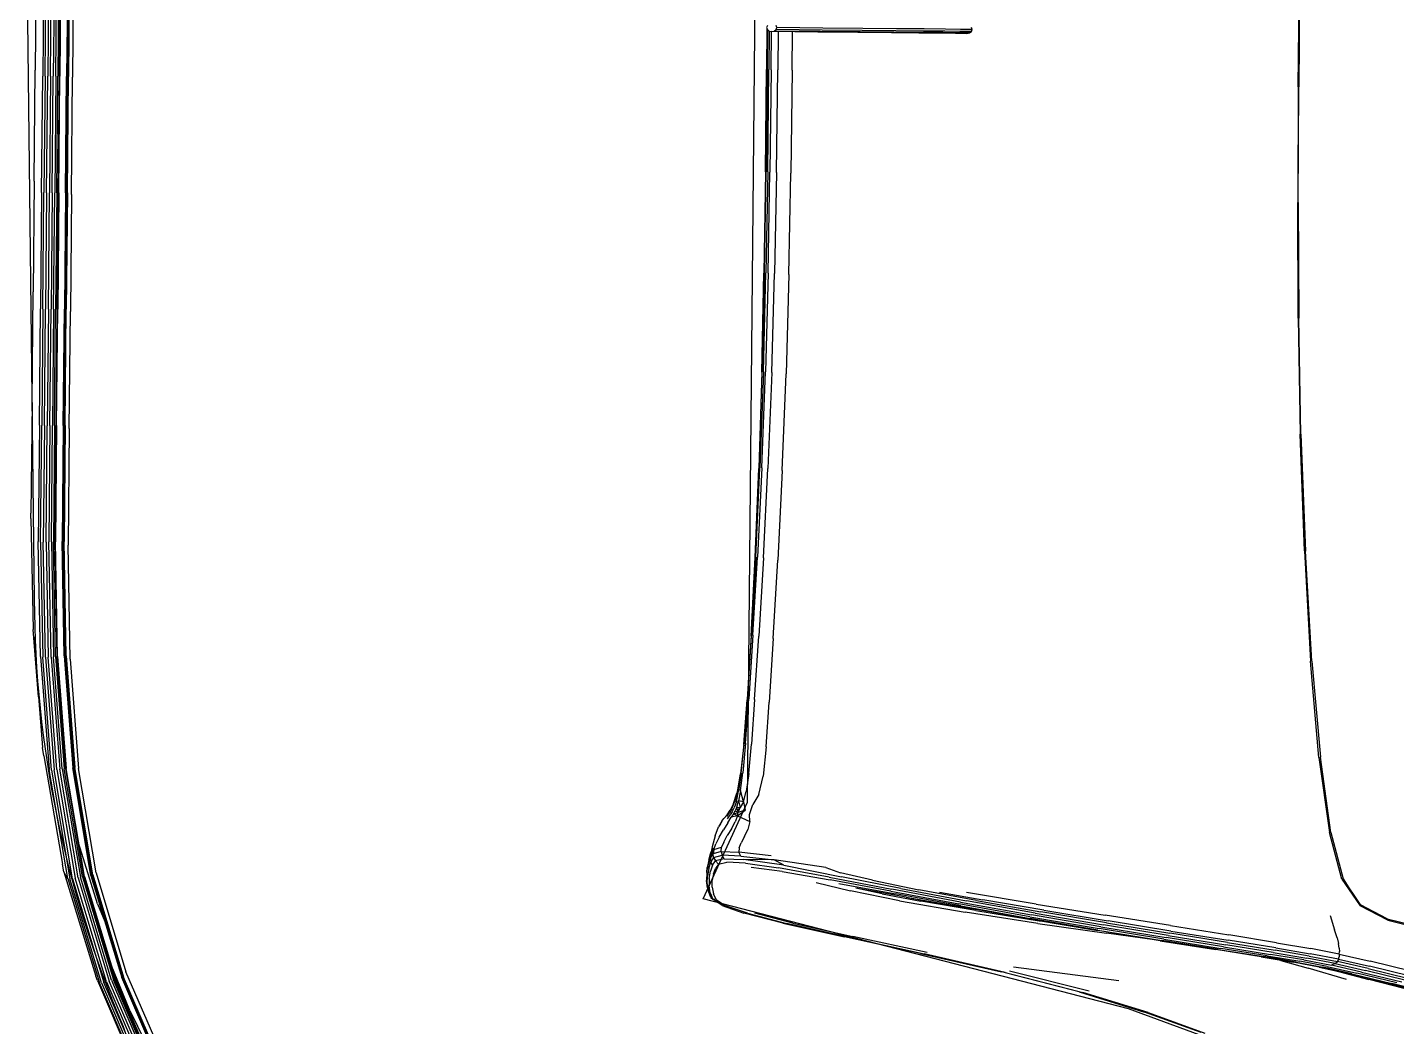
# Model space of a CAD drawing. Extents: x 526875 to 527530, y 3493038 to 3493574.
# Drawn here: x 527096.083 to 527098.109, y 3493322.784 to 3493324.262 of the extents above; entities that cross this region are included whole.
import ezdxf

# ---------------------------------------------------------------- set-up
doc = ezdxf.new("R2010")
doc.units = 0
doc.header["$LTSCALE"] = 2
doc.layers.get('0').update_dxf_attribs({"linetype": 'CONTINUOUS'})
doc.layers.add('L-WATER水景', color=5, linetype='CONTINUOUS')
doc.layers.add('W-_BOLLARD系船栓', color=4, linetype='CONTINUOUS')

# ---------------------------------------------------------------- blocks, each defined once
blk = doc.blocks.new('$matou$00000056')
at = {"color": 0, "linetype": 'Continuous'}
for p, q in [((6616.5, 1279.4, 0), (6578.4, 1374.1, 0)), ((6582.3, 1353.7, 0), (6623.1, 1238.1, 0)), ((6583.2, 1354.1, 0), (6624, 1238.4, 0)), ((6583.7, 1354.3, 0), (6624.6, 1238.6, 0)), ((6584, 1354.5, 0), (6624.9, 1238.8, 0)), ((6590, 1357.3, 0), (6631.1, 1240.9, 0)), ((6590.2, 1357.4, 0), (6631.3, 1241, 0)), ((6631.9, 1241.2, 0), (6590.7, 1357.6, 0)), ((6591.8, 1358.1, 0), (6633, 1241.6, 0)), ((6634.9, 1242.2, 0), (6593.5, 1359, 0)), ((6595.8, 1360.1, 0), (6637.2, 1243.1, 0)), ((6639.8, 1244, 0), (6598.3, 1361.3, 0)), ((6600.8, 1362.5, 0), (6642.4, 1244.8, 0)), ((6644.8, 1245.6, 0), (6603, 1363.7, 0)), ((6605.1, 1363.7, 0), (6646.9, 1245.3, 0)), ((6648.8, 1242.8, 0), (6607, 1361.5, 0)), ((6580.7, 1344.1, 0), (6621, 1231.4, 0)), ((5612.4, 1269.9, 0), (5556.5, 1294.5, 0)), ((5560, 1293.6, 0), (5616, 1269.2, 0)), ((5612.4, 1269.9, 0), (5677.1, 1245.7, 0)), ((6616.5, 1279.4, 0), (6635.6, 1223.1, 0)), ((5680.7, 1245, 0), (5616, 1269.2, 0)), ((5314.8, 1248.2, 0), (5372.5, 1231, 0)), ((5376.6, 1230.7, 0), (5319, 1247.8, 0)), ((5338.9, 1243.9, 0), (5395.2, 1226.4, 0)), ((5670.7, 1244.3, 0), (5749.6, 1220.3, 0)), ((5753.8, 1222.1, 0), (5677.1, 1245.7, 0)), ((5680.7, 1245, 0), (5757.4, 1221.5, 0)), ((6669, 1116.2, 0), (6637.2, 1243.1, 0)), ((6639.8, 1244, 0), (6671.7, 1116.8, 0)), ((6674.4, 1117.4, 0), (6642.4, 1244.8, 0)), ((6644.8, 1245.6, 0), (6676.9, 1117.8, 0)), ((6679.1, 1117.2, 0), (6646.9, 1245.3, 0)), ((6648.8, 1242.8, 0), (6650.5, 1237.3, 0)), ((5402.4, 1217.4, 0), (5362.5, 1229.1, 0)), ((5367.5, 1230.4, 0), (5407.1, 1218.8, 0)), ((5411.8, 1219.5, 0), (5372.5, 1231, 0)), ((5376.6, 1230.7, 0), (5415.6, 1219.3, 0)), ((5641.6, 1230.9, 0), (5745.8, 1215.3, 0)), ((6651.3, 1110.1, 0), (6621, 1231.4, 0)), ((6654.5, 1112.6, 0), (6623.1, 1238.1, 0)), ((6655.4, 1112.8, 0), (6624, 1238.4, 0)), ((6656, 1113, 0), (6624.6, 1238.6, 0)), ((6656.3, 1113.1, 0), (6624.9, 1238.8, 0)), ((6662.7, 1114.6, 0), (6631.1, 1240.9, 0)), ((6663, 1114.7, 0), (6631.3, 1241, 0)), ((6631.9, 1241.2, 0), (6663.5, 1114.8, 0)), ((6664.7, 1115.1, 0), (6633, 1241.6, 0)), ((6634.9, 1242.2, 0), (6666.6, 1115.6, 0)), ((6682.9, 1109, 0), (6650.5, 1237.3, 0)), ((5353.7, 1215.7, 0), (5394.1, 1203.8, 0)), ((5354.4, 1222, 0), (5394.7, 1210.1, 0)), ((5396, 1212.9, 0), (5355.7, 1224.8, 0)), ((5358.3, 1227.2, 0), (5398.5, 1215.4, 0)), ((5429.9, 1215.5, 0), (5395.2, 1226.4, 0)), ((5428.5, 1207.2, 0), (5398.5, 1215.4, 0)), ((5402.4, 1217.4, 0), (5432.1, 1209.4, 0)), ((5436.4, 1211, 0), (5407.1, 1218.8, 0)), ((5411.8, 1219.5, 0), (5440.6, 1211.8, 0)), ((5444.1, 1211.7, 0), (5415.6, 1219.3, 0)), ((5417.2, 1226.6, 0), (5455.1, 1213.3, 0)), ((5753.8, 1222.1, 0), (5834, 1200, 0)), ((5837.6, 1199.6, 0), (5757.4, 1221.5, 0)), ((5424.5, 1195.6, 0), (5394.1, 1203.8, 0)), ((5425.1, 1201.9, 0), (5394.7, 1210.1, 0)), ((5396, 1212.9, 0), (5426.3, 1204.7, 0)), ((5425.1, 1201.9, 0), (5424.6, 1198.8, 0)), ((5425.1, 1201.9, 0), (5426.3, 1204.7, 0)), ((5425.1, 1201.9, 0), (5453.2, 1195.4, 0)), ((5428.5, 1207.2, 0), (5426.3, 1204.7, 0)), ((5454.3, 1198.3, 0), (5426.3, 1204.7, 0)), ((5428.5, 1207.2, 0), (5432.1, 1209.4, 0)), ((5428.5, 1207.2, 0), (5456.3, 1200.8, 0)), ((5459.5, 1203.1, 0), (5432.1, 1209.4, 0)), ((5436.4, 1211, 0), (5463.2, 1204.8, 0)), ((5467, 1205.8, 0), (5440.6, 1211.8, 0)), ((5444.1, 1211.7, 0), (5470, 1205.8, 0)), ((5482, 1203.9, 0), (5455.1, 1213.3, 0)), ((5459.5, 1203.1, 0), (5492.4, 1196.6, 0)), ((5495.6, 1198.4, 0), (5463.2, 1204.8, 0)), ((5467, 1205.8, 0), (5498.8, 1199.5, 0)), ((5501.4, 1199.6, 0), (5470, 1205.8, 0)), ((5482, 1203.9, 0), (5486.8, 1202.5, 0)), ((5424.5, 1195.6, 0), (5424.4, 1192.1, 0)), ((5424.6, 1188, 0), (5424.4, 1192.1, 0)), ((5424.5, 1195.6, 0), (5424.6, 1198.8, 0)), ((5424.5, 1195.6, 0), (5452.7, 1189, 0)), ((5486.5, 1182.2, 0), (5452.7, 1189, 0)), ((5487, 1188.6, 0), (5453.2, 1195.4, 0)), ((5454.3, 1198.3, 0), (5487.9, 1191.5, 0)), ((5489.6, 1194.2, 0), (5456.3, 1200.8, 0)), ((5487, 1188.6, 0), (5534.2, 1179.6, 0)), ((5535, 1182.6, 0), (5487.9, 1191.5, 0)), ((5489.6, 1194.2, 0), (5536.5, 1185.3, 0)), ((5538.7, 1187.8, 0), (5492.4, 1196.6, 0)), ((5495.6, 1198.4, 0), (5541.4, 1189.8, 0)), ((5544.1, 1191.1, 0), (5498.8, 1199.5, 0)), ((5501.4, 1199.6, 0), (5546.2, 1191.3, 0)), ((5597.8, 1179.2, 0), (5541.4, 1189.8, 0)), ((5544.1, 1191.1, 0), (5599.7, 1180.6, 0)), ((5601.1, 1181.1, 0), (5546.2, 1191.3, 0)), ((5831, 1198.3, 0), (5904.5, 1179.3, 0)), ((5908.9, 1180.4, 0), (5834, 1200, 0)), ((5837.6, 1199.6, 0), (5912.5, 1180.1, 0)), ((5424.6, 1188, 0), (5425.4, 1182.6, 0)), ((5426.9, 1175.3, 0), (5425.4, 1182.6, 0)), ((5426.9, 1175.3, 0), (5429.3, 1165.7, 0)), ((5486.5, 1182.2, 0), (5533.7, 1173.2, 0)), ((5590.8, 1169, 0), (5534.2, 1179.6, 0)), ((5535, 1182.6, 0), (5591.8, 1171.8, 0)), ((5593.4, 1174.5, 0), (5536.5, 1185.3, 0)), ((5538.7, 1187.8, 0), (5595.5, 1177.1, 0)), ((5659.8, 1164.6, 0), (5595.5, 1177.1, 0)), ((5597.8, 1179.2, 0), (5661.6, 1166.9, 0)), ((5662.7, 1168.6, 0), (5599.7, 1180.6, 0)), ((5601.1, 1181.1, 0), (5662.7, 1169.4, 0)), ((5607, 1179.9, 0), (5654.2, 1172.6, 0)), ((5963.5, 1163.6, 0), (5904.5, 1179.3, 0)), ((5908.9, 1180.4, 0), (5970, 1164.2, 0)), ((5973.5, 1163.9, 0), (5912.5, 1180.1, 0)), ((5377, 1153, 0), (5336.6, 1165.1, 0)), ((5336.7, 1164, 0), (5376.6, 1152.2, 0)), ((5377.6, 1151.4, 0), (5337.8, 1163.2, 0)), ((5433.7, 1148.1, 0), (5429.3, 1165.7, 0)), ((5591.2, 1162.4, 0), (5533.7, 1173.2, 0)), ((5590.8, 1169, 0), (5652.8, 1157.2, 0)), ((5591.2, 1162.4, 0), (5655.7, 1150.3, 0)), ((5654.5, 1159.8, 0), (5591.8, 1171.8, 0)), ((5593.4, 1174.5, 0), (5657.3, 1162.2, 0)), ((5722.1, 1161.3, 0), (5654.2, 1172.6, 0)), ((5724.8, 1148.6, 0), (5657.3, 1162.2, 0)), ((5659.8, 1164.6, 0), (5728.4, 1150.8, 0)), ((5730.1, 1153, 0), (5661.6, 1166.9, 0)), ((5727.5, 1156.5, 0), (5662.7, 1169.4, 0)), ((5662.7, 1168.6, 0), (5729.8, 1155.1, 0)), ((5722.1, 1161.3, 0), (5793.7, 1148.1, 0)), ((5963.5, 1163.6, 0), (6001.3, 1151.7, 0)), ((6008.6, 1152.1, 0), (5970, 1164.2, 0)), ((5973.5, 1163.9, 0), (6012, 1151.9, 0)), ((6649.5, 1148.3, 0), (6642.2, 1169.6, 0)), ((5403.6, 1135.1, 0), (5376.6, 1152.2, 0)), ((5377.6, 1151.4, 0), (5376.6, 1152.2, 0)), ((5377, 1153, 0), (5404.4, 1135.7, 0)), ((5377.6, 1151.4, 0), (5403.9, 1134.6, 0)), ((5716.1, 1144.9, 0), (5652.8, 1157.2, 0)), ((5654.5, 1159.8, 0), (5719.3, 1147, 0)), ((5723.9, 1137.4, 0), (5655.7, 1150.3, 0)), ((5718.9, 1158.2, 0), (5720.9, 1157.9, 0)), ((5720.9, 1157.9, 0), (5719.4, 1158.1, 0)), ((5783.3, 1146, 0), (5720.9, 1157.9, 0)), ((5724.8, 1148.6, 0), (5792.6, 1134.2, 0)), ((5727.5, 1156.5, 0), (5792.2, 1142.9, 0)), ((5798.4, 1135.7, 0), (5728.4, 1150.8, 0)), ((5798.1, 1140.5, 0), (5729.8, 1155.1, 0)), ((5730.1, 1153, 0), (5800.2, 1138, 0)), ((5858.8, 1134.8, 0), (5793.7, 1148.1, 0)), ((6008.6, 1152.1, 0), (6030.1, 1143, 0)), ((6033.4, 1142.8, 0), (6012, 1151.9, 0)), ((6649.5, 1148.3, 0), (6668.7, 1073, 0)), ((5403.6, 1135.1, 0), (5404.4, 1135.7, 0)), ((5403.6, 1135.1, 0), (5421.5, 1102.8, 0)), ((5422.7, 1103.2, 0), (5404.4, 1135.7, 0)), ((5421.5, 1102.8, 0), (5404.4, 1135.7, 0)), ((5716.1, 1144.9, 0), (5776.6, 1132.7, 0)), ((5782.6, 1133.8, 0), (5719.3, 1147, 0)), ((5723.9, 1137.4, 0), (5792.6, 1124.1, 0)), ((5783.3, 1146, 0), (5837.5, 1135.1, 0)), ((5817.6, 1138.1, 0), (5788.5, 1143.7, 0)), ((5817.6, 1138.1, 0), (5790, 1143.4, 0)), ((5792.2, 1142.9, 0), (5835.3, 1134.1, 0)), ((5852, 1130.2, 0), (5792.2, 1142.9, 0)), ((5798.1, 1140.5, 0), (5862.6, 1126.5, 0)), ((5798.4, 1135.7, 0), (5866.2, 1120.6, 0)), ((5867.4, 1123.1, 0), (5800.2, 1138, 0)), ((5817.6, 1138.1, 0), (5835.3, 1134.1, 0)), ((5875.9, 1126.7, 0), (5837.5, 1135.1, 0)), ((5858.8, 1134.8, 0), (5907, 1123.1, 0)), ((6033.4, 1142.8, 0), (6030.1, 1143, 0)), ((6039.5, 1135.5, 0), (6030.1, 1143, 0)), ((6033.4, 1142.8, 0), (6042.7, 1135.1, 0)), ((6039.5, 1135.5, 0), (6042.7, 1135.1, 0)), ((6039.5, 1135.5, 0), (6042.3, 1128.4, 0)), ((6045.4, 1127.5, 0), (6042.7, 1135.1, 0)), ((6044.7, 1133.2, 0), (6042.7, 1135.1, 0)), ((5819.2, 1123.9, 0), (5776.6, 1132.7, 0)), ((5782.6, 1133.8, 0), (5839.6, 1121.2, 0)), ((5857.5, 1119.7, 0), (5792.6, 1134.2, 0)), ((5852, 1130.2, 0), (5835.3, 1134.1, 0)), ((5885.5, 1110, 0), (5839.6, 1121.2, 0)), ((5852, 1130.2, 0), (5901.9, 1120, 0)), ((5918.7, 1114.5, 0), (5862.6, 1126.5, 0)), ((5867.4, 1123.1, 0), (5927.1, 1110, 0)), ((5875.9, 1126.7, 0), (5901.9, 1120, 0)), ((5940.9, 1113.5, 0), (5907, 1123.1, 0)), ((6043.6, 1120.3, 0), (6042.3, 1128.4, 0)), ((6044.7, 1133.2, 0), (6047.2, 1125.4, 0)), ((6045.4, 1127.5, 0), (6046.6, 1118.8, 0)), ((6045.4, 1127.5, 0), (6047.2, 1125.4, 0)), ((6048.4, 1116.2, 0), (6047.2, 1125.4, 0)), ((6048.1, 1121.4, 0), (6047.2, 1125.4, 0)), ((6048.1, 1121.4, 0), (6049.1, 1112.1, 0)), ((5857.5, 1119.7, 0), (5916.2, 1106, 0)), ((5928.2, 1106.5, 0), (5866.2, 1120.6, 0)), ((5885.5, 1110, 0), (5917.2, 1101, 0)), ((5974.7, 1100.2, 0), (5927.1, 1110, 0)), ((6042.5, 1104, 0), (6043.6, 1111.9, 0)), ((6043.6, 1120.3, 0), (6043.6, 1111.9, 0)), ((6046.5, 1109.6, 0), (6045.4, 1100.8, 0)), ((6046.5, 1109.6, 0), (6046.6, 1118.8, 0)), ((6048.4, 1116.2, 0), (6048.3, 1106.5, 0)), ((6048.4, 1116.2, 0), (6049.1, 1112.1, 0)), ((6048.9, 1102.2, 0), (6049.1, 1112.1, 0)), ((6651.3, 1110.1, 0), (6669.6, 981.7, 0)), ((6654.5, 1112.6, 0), (6673.3, 980.2, 0)), ((6655.4, 1112.8, 0), (6674.3, 980.4, 0)), ((6656, 1113, 0), (6674.8, 980.5, 0)), ((6656.3, 1113, 0), (6656, 1113, 0)), ((6656.3, 1113, 0), (6656.3, 1113.1, 0)), ((6656.3, 1113.1, 0), (6675.2, 980.6, 0)), ((6662.7, 1114.6, 0), (6662.8, 1114.6, 0)), ((6662.7, 1114.6, 0), (6681.7, 981.7, 0)), ((6663, 1114.7, 0), (6662.8, 1114.6, 0)), ((6663, 1114.7, 0), (6663.5, 1114.8, 0)), ((6663, 1114.7, 0), (6681.9, 981.7, 0)), ((6682.5, 981.8, 0), (6663.5, 1114.8, 0)), ((6664.7, 1115.1, 0), (6683.7, 982, 0)), ((6685.7, 982.3, 0), (6666.6, 1115.6, 0)), ((6669, 1116.2, 0), (6688.1, 982.7, 0)), ((6690.9, 983.1, 0), (6671.7, 1116.8, 0)), ((6674.4, 1117.4, 0), (6693.6, 983.5, 0)), ((6696.1, 983.7, 0), (6676.9, 1117.8, 0)), ((6679.1, 1117.2, 0), (6698.4, 982.9, 0)), ((6679.1, 1117.2, 0), (6681.1, 1114.5, 0)), ((6682.9, 1109, 0), (6681.1, 1114.5, 0)), ((6682.9, 1109, 0), (6684.5, 1099.6, 0)), ((5434, 1045.5, 0), (5421.5, 1102.8, 0)), ((5422.7, 1103.2, 0), (5435.4, 1045.7, 0)), ((5973.2, 1092.2, 0), (5916.2, 1106, 0)), ((5931.6, 1094.8, 0), (5917.2, 1101, 0)), ((5928.2, 1106.5, 0), (5978.4, 1095.7, 0)), ((5931.6, 1094.8, 0), (5982.6, 1086.1, 0)), ((5974.7, 1100.2, 0), (6005.2, 1095.5, 0)), ((6010.8, 1090.4, 0), (5978.4, 1095.7, 0)), ((6037.6, 1092, 0), (6040.5, 1097.1, 0)), ((6042.5, 1104, 0), (6040.5, 1097.1, 0)), ((6043.3, 1093.3, 0), (6045.4, 1100.8, 0)), ((6047.1, 1097.3, 0), (6045.1, 1089.4, 0)), ((6047.1, 1097.3, 0), (6048.3, 1106.5, 0)), ((6047.1, 1097.3, 0), (6047.7, 1092.8, 0)), ((6047.2, 1087, 0), (6048.5, 1096.2, 0)), ((6048.9, 1102.2, 0), (6047.7, 1092.8, 0)), ((6048.9, 1102.2, 0), (6048.3, 1106.5, 0)), ((6048.9, 1102.2, 0), (6048.5, 1096.2, 0)), ((6703.9, 966.4, 0), (6684.5, 1099.6, 0)), ((5973.2, 1092.2, 0), (6012.9, 1086, 0)), ((5973.2, 1092.2, 0), (5982.6, 1086.1, 0)), ((6015.5, 1081.6, 0), (5982.6, 1086.1, 0)), ((5982.6, 1086.1, 0), (6012.9, 1086, 0)), ((5985.8, 1081.2, 0), (6017.5, 1076.9, 0)), ((6010.8, 1090.4, 0), (6029.3, 1089.5, 0)), ((6032.1, 1085.1, 0), (6012.9, 1086, 0)), ((6015.5, 1081.6, 0), (6034.1, 1080.9, 0)), ((6015.5, 1081.6, 0), (6017.5, 1076.9, 0)), ((6037.6, 1092, 0), (6029.3, 1089.5, 0)), ((6032.1, 1085.1, 0), (6040.6, 1087.8, 0)), ((6032.1, 1085.1, 0), (6034.1, 1080.9, 0)), ((6042.4, 1083.7, 0), (6034.1, 1080.9, 0)), ((6035.1, 1076.3, 0), (6034.1, 1080.9, 0)), ((6037.6, 1092, 0), (6040.6, 1087.8, 0)), ((6043.3, 1093.3, 0), (6040.6, 1087.8, 0)), ((6042.4, 1083.7, 0), (6040.6, 1087.8, 0)), ((6042.4, 1083.7, 0), (6045.1, 1089.4, 0)), ((6042.4, 1083.7, 0), (6043, 1079.1, 0)), ((6045.6, 1084.8, 0), (6043, 1079.1, 0)), ((6043.3, 1093.3, 0), (6045.1, 1089.4, 0)), ((6047.2, 1087, 0), (6045, 1079.2, 0)), ((6045.6, 1084.8, 0), (6045, 1079.2, 0)), ((6045.6, 1084.8, 0), (6045.1, 1089.4, 0)), ((6045.6, 1084.8, 0), (6047.7, 1092.8, 0)), ((6047.2, 1087, 0), (6045.6, 1079.3, 0)), ((6047.2, 1087, 0), (6047.7, 1092.8, 0)), ((6017.3, 1071.6, 0), (6015.5, 1065.4, 0)), ((6017.3, 1071.6, 0), (6017.5, 1076.9, 0)), ((6035.1, 1076.3, 0), (6017.5, 1076.9, 0)), ((6032.6, 1064.6, 0), (6034.6, 1071, 0)), ((6035.1, 1076.3, 0), (6034.6, 1071, 0)), ((6042.3, 1073.7, 0), (6034.6, 1071, 0)), ((6035.1, 1076.3, 0), (6043, 1079.1, 0)), ((6037, 1058.6, 0), (6040.3, 1067, 0)), ((6042.3, 1073.7, 0), (6040.3, 1067, 0)), ((6041, 1057.2, 0), (6043.8, 1070.7, 0)), ((6042.3, 1073.7, 0), (6045, 1079.2, 0)), ((6042.3, 1073.7, 0), (6043, 1079.1, 0)), ((6043.2, 1072.1, 0), (6045, 1079.2, 0)), ((6043.8, 1070.7, 0), (6045, 1076.6, 0)), ((6045.6, 1079.3, 0), (6045, 1076.6, 0)), ((6012.2, 1057.6, 0), (6008.9, 1048.7, 0)), ((6012.2, 1057.6, 0), (6015.5, 1065.4, 0)), ((6025.1, 1048, 0), (6029.1, 1056.6, 0)), ((6032.6, 1064.6, 0), (6029.1, 1056.6, 0)), ((6037, 1058.6, 0), (6032.9, 1049.5, 0)), ((6041, 1057.2, 0), (6037.9, 1046, 0)), ((5434, 1045.5, 0), (5445, 953.1, 0)), ((5446.4, 953.2, 0), (5435.4, 1045.7, 0)), ((6007, 1039, 0), (6008.9, 1048.7, 0)), ((6025.1, 1048, 0), (6021.5, 1039.4, 0)), ((6028.8, 1040.9, 0), (6025.4, 1033.9, 0)), ((6028.8, 1040.9, 0), (6032.9, 1049.5, 0)), ((6034.5, 1038.7, 0), (6037.9, 1046, 0)), ((6035.8, 1042.1, 0), (6037.9, 1046, 0)), ((6007.5, 1030.4, 0), (6004.1, 1018.1, 0)), ((6007, 1039, 0), (6007.5, 1030.4, 0)), ((6019.1, 1032.3, 0), (6007, 1039, 0)), ((6019.1, 1032.3, 0), (6011.6, 1024.9, 0)), ((6011.6, 1024.9, 0), (6018.7, 1027.9, 0)), ((6018.7, 1027.9, 0), (6016.6, 1022, 0)), ((6019.1, 1032.3, 0), (6018.7, 1027.9, 0)), ((6023.2, 1029.6, 0), (6018.7, 1027.9, 0)), ((6019.3, 1025.3, 0), (6018.7, 1027.9, 0)), ((6021.7, 1026, 0), (6018.7, 1027.9, 0)), ((6019.1, 1032.3, 0), (6021.5, 1039.4, 0)), ((6019.1, 1032.3, 0), (6025.4, 1033.9, 0)), ((6019.1, 1032.3, 0), (6023.2, 1029.6, 0)), ((6023.2, 1029.6, 0), (6021.7, 1026, 0)), ((6024.5, 1027.1, 0), (6022.5, 1022.2, 0)), ((6023.2, 1029.6, 0), (6025.4, 1033.9, 0)), ((6024.5, 1027.1, 0), (6026.5, 1031, 0)), ((6024.8, 1023.5, 0), (6027.3, 1028.7, 0)), ((6029.5, 1030.8, 0), (6026.4, 1025.3, 0)), ((6029, 1035.8, 0), (6026.5, 1031, 0)), ((6029.8, 1033.1, 0), (6027.3, 1028.7, 0)), ((6029.5, 1030.8, 0), (6032.6, 1035.7, 0)), ((6034.5, 1038.7, 0), (6032.6, 1035.7, 0)), ((5998.5, 1005.4, 0), (6004.1, 1018.1, 0)), ((6013.5, 1014.6, 0), (6010.8, 1001.9, 0)), ((6013.5, 1014.6, 0), (6011.6, 1024.9, 0)), ((6013.5, 1014.6, 0), (6016.6, 1022, 0)), ((6013.5, 1014.6, 0), (6016.5, 1001, 0)), ((6013.5, 1014.6, 0), (6018.3, 1013.7, 0)), ((6016.5, 1001, 0), (6018.3, 1013.7, 0)), ((6019.3, 1025.3, 0), (6016.6, 1022, 0)), ((6018.3, 1013.7, 0), (6016.6, 1022, 0)), ((6020, 1021.4, 0), (6016.6, 1022, 0)), ((6020, 1021.4, 0), (6018.3, 1013.7, 0)), ((6020.5, 1014.3, 0), (6018.4, 1001.6, 0)), ((6019.3, 1025.3, 0), (6020, 1021.4, 0)), ((6019.6, 1002.7, 0), (6022.2, 1015.5, 0)), ((6020, 1021.4, 0), (6021.7, 1026, 0)), ((6023.3, 1017.1, 0), (6020, 1004.1, 0)), ((6020.5, 1014.3, 0), (6022.5, 1022.2, 0)), ((6024.8, 1023.5, 0), (6022.2, 1015.5, 0)), ((6023.3, 1017.1, 0), (6026.4, 1025.3, 0)), ((5998.5, 1005.4, 0), (5994.4, 982.8, 0)), ((6008.5, 979.7, 0), (6010.8, 1001.9, 0)), ((6016.5, 1001, 0), (6014.5, 978.9, 0)), ((6016, 979.4, 0), (6018.4, 1001.6, 0)), ((6019.6, 1002.7, 0), (6016.8, 980.4, 0)), ((6018.7, 995.8, 0), (6020, 1004.1, 0)), ((5991.7, 946.6, 0), (5994.4, 982.8, 0)), ((6008.5, 979.7, 0), (6006.1, 943.5, 0)), ((6012.1, 942.6, 0), (6014.5, 978.9, 0)), ((6016, 979.4, 0), (6013.4, 943.1, 0)), ((6013.8, 944, 0), (6016.8, 980.4, 0)), ((6678.7, 846.9, 0), (6669.6, 981.7, 0)), ((6682.7, 842.7, 0), (6673.3, 980.2, 0)), ((6683.7, 842.8, 0), (6674.3, 980.4, 0)), ((6684.3, 842.9, 0), (6674.8, 980.5, 0)), ((6684.6, 843, 0), (6675.2, 980.6, 0)), ((6691.2, 843.7, 0), (6681.7, 981.7, 0)), ((6691.4, 843.7, 0), (6681.9, 981.7, 0)), ((6682.5, 981.8, 0), (6692, 843.8, 0)), ((6693.2, 843.9, 0), (6683.7, 982, 0)), ((6685.7, 982.3, 0), (6695.2, 844.1, 0)), ((6697.7, 844.4, 0), (6688.1, 982.7, 0)), ((6690.9, 983.1, 0), (6700.4, 844.6, 0)), ((6703.2, 844.8, 0), (6693.6, 983.5, 0)), ((6696.1, 983.7, 0), (6705.8, 844.8, 0)), ((6708.1, 844.1, 0), (6698.4, 982.9, 0)), ((6703.9, 966.4, 0), (6705.2, 955.9, 0)), ((5454.3, 834.6, 0), (5445, 953.1, 0)), ((5446.4, 953.2, 0), (5455.5, 834.6, 0)), ((5991.7, 946.6, 0), (5989.2, 891.8, 0)), ((6714.9, 820.1, 0), (6705.2, 955.9, 0)), ((6003.5, 888.6, 0), (6006.1, 943.5, 0)), ((6012.1, 942.6, 0), (6009.3, 887.7, 0)), ((6010.4, 888, 0), (6013.4, 943.1, 0)), ((6013.8, 944, 0), (6010.7, 888.8, 0)), ((5985.8, 813.3, 0), (5989.2, 891.8, 0)), ((6709.6, 893.8, 0), (6715.6, 810.8, 0)), ((6003.5, 888.6, 0), (5999.9, 810.4, 0)), ((6005.8, 809.4, 0), (6009.3, 887.7, 0)), ((6010.4, 888, 0), (6007, 809.7, 0)), ((6007.4, 810.3, 0), (6010.7, 888.8, 0)), ((6678.7, 846.9, 0), (6681.8, 706.2, 0)), ((6682.7, 842.7, 0), (6685.9, 701.7, 0)), ((6683.7, 842.8, 0), (6686.8, 701.8, 0)), ((6684.3, 842.9, 0), (6687.4, 701.8, 0)), ((6684.6, 843, 0), (6687.8, 701.8, 0)), ((6691.2, 843.7, 0), (6694.4, 702.2, 0)), ((6691.4, 843.7, 0), (6694.6, 702.3, 0)), ((6695.2, 702.3, 0), (6692, 843.8, 0)), ((6693.2, 843.9, 0), (6696.4, 702.4, 0)), ((6698.4, 702.5, 0), (6695.2, 844.1, 0)), ((6697.7, 844.4, 0), (6700.9, 702.6, 0)), ((6703.6, 702.8, 0), (6700.4, 844.6, 0)), ((6703.2, 844.8, 0), (6706.4, 702.8, 0)), ((6709, 702.8, 0), (6705.8, 844.8, 0)), ((6708.1, 844.1, 0), (6711.3, 702.1, 0)), ((5454.3, 834.6, 0), (5461.7, 699, 0)), ((5462.7, 698.9, 0), (5455.5, 834.6, 0)), ((5985.8, 813.3, 0), (5982, 716.3, 0)), ((5996.1, 713.7, 0), (5999.9, 810.4, 0)), ((6007.4, 810.3, 0), (6004.2, 713.4, 0)), ((6718.8, 674.1, 0), (6715.6, 810.8, 0)), ((6005.8, 809.4, 0), (6002.1, 712.9, 0)), ((6003.6, 713, 0), (6007, 809.7, 0)), ((5978.4, 605.8, 0), (5982, 716.3, 0)), ((5996.1, 713.7, 0), (5992.5, 603.7, 0)), ((5998.6, 602.9, 0), (6002.1, 712.9, 0)), ((6003.6, 713, 0), (6000.4, 602.9, 0)), ((6001.3, 603.2, 0), (6004.2, 713.4, 0)), ((6004.2, 713.4, 0), (6001.4, 603.6, 0)), ((6681.9, 562.4, 0), (6681.8, 706.2, 0)), ((6694.4, 559, 0), (6694.4, 702.2, 0)), ((6694.6, 559, 0), (6694.6, 702.3, 0)), ((6695.2, 702.3, 0), (6695.2, 559, 0)), ((6696.4, 559.1, 0), (6696.4, 702.4, 0)), ((6698.4, 702.5, 0), (6698.4, 559.1, 0)), ((6700.9, 559.2, 0), (6700.9, 702.6, 0)), ((6703.6, 702.8, 0), (6703.6, 559.3, 0)), ((6706.4, 559.3, 0), (6706.4, 702.8, 0)), ((6709, 702.8, 0), (6709, 559.3, 0)), ((5467.2, 555.1, 0), (5461.7, 699, 0)), ((5462.7, 698.9, 0), (5467.9, 555.1, 0)), ((6685.9, 558.8, 0), (6685.9, 701.7, 0)), ((6686.8, 558.8, 0), (6686.8, 701.8, 0)), ((6687.4, 558.8, 0), (6687.4, 701.8, 0)), ((6687.8, 558.8, 0), (6687.8, 701.8, 0)), ((6711.3, 558.7, 0), (6711.3, 702.1, 0)), ((6718.8, 674.1, 0), (6718.8, 667.4, 0)), ((6718.8, 530.9, 0), (6718.8, 667.4, 0)), ((5978.4, 605.8, 0), (5975.5, 486.8, 0)), ((5989.5, 485.2, 0), (5992.5, 603.7, 0)), ((5998.6, 602.9, 0), (5995.8, 484.5, 0)), ((5997.8, 484.5, 0), (6000.4, 602.9, 0)), ((6001.3, 603.2, 0), (5999.1, 484.6, 0)), ((5999.5, 484.8, 0), (6001.4, 603.6, 0)), ((5467.2, 555.1, 0), (5470.4, 412, 0)), ((5471.1, 411.9, 0), (5467.9, 555.1, 0)), ((6681.9, 562.4, 0), (6681.9, 418.3, 0)), ((6685.9, 558.8, 0), (6685.9, 415.5, 0)), ((6686.8, 558.8, 0), (6686.8, 415.6, 0)), ((6687.4, 558.8, 0), (6687.4, 415.6, 0)), ((6687.8, 558.8, 0), (6687.8, 415.6, 0)), ((6694.4, 559, 0), (6694.4, 415.6, 0)), ((6694.6, 559, 0), (6694.6, 415.6, 0)), ((6695.2, 415.6, 0), (6695.2, 559, 0)), ((6696.4, 559.1, 0), (6696.4, 415.7, 0)), ((6698.4, 415.7, 0), (6698.4, 559.1, 0)), ((6700.9, 559.2, 0), (6700.9, 415.7, 0)), ((6703.6, 415.7, 0), (6703.6, 559.3, 0)), ((6706.4, 559.3, 0), (6706.4, 415.7, 0)), ((6709, 415.7, 0), (6709, 559.3, 0)), ((6711.3, 558.7, 0), (6711.3, 415.3, 0)), ((6718.8, 530.9, 0), (6718.8, 394.4, 0)), ((5973.7, 364.4, 0), (5975.5, 486.8, 0)), ((5989.5, 485.2, 0), (5987.8, 363.1, 0)), ((5994.1, 362.7, 0), (5995.8, 484.5, 0)), ((5997.8, 484.5, 0), (5996.3, 362.6, 0)), ((5997.7, 362.6, 0), (5999.1, 484.6, 0)), ((5999.5, 484.8, 0), (5998.3, 362.7, 0)), ((5472, 269.3, 0), (5470.4, 412, 0)), ((5471.1, 411.9, 0), (5472.6, 269.3, 0)), ((6682, 274, 0), (6681.9, 418.3, 0)), ((6685.9, 272.1, 0), (6685.9, 415.5, 0)), ((6686.8, 272.1, 0), (6686.8, 415.6, 0)), ((6687.4, 272.1, 0), (6687.4, 415.6, 0)), ((6687.8, 272.1, 0), (6687.8, 415.6, 0)), ((6694.4, 272.1, 0), (6694.4, 415.6, 0)), ((6694.6, 272.1, 0), (6694.6, 415.6, 0)), ((6695.2, 415.6, 0), (6695.2, 272.1, 0)), ((6696.4, 272.1, 0), (6696.4, 415.7, 0)), ((6698.4, 415.7, 0), (6698.4, 272.1, 0)), ((6700.9, 272.1, 0), (6700.9, 415.7, 0)), ((6703.6, 415.7, 0), (6703.6, 272.1, 0)), ((6706.4, 272.1, 0), (6706.4, 415.7, 0)), ((6709, 415.7, 0), (6709, 272.1, 0)), ((6711.3, 271.8, 0), (6711.3, 415.3, 0)), ((6718.8, 257.9, 0), (6718.8, 394.4, 0)), ((5973.7, 364.4, 0), (5972.8, 239.3, 0)), ((5986.9, 238.5, 0), (5987.8, 363.1, 0)), ((5994.1, 362.7, 0), (5993.3, 238.2, 0)), ((5995.5, 238.1, 0), (5996.3, 362.6, 0)), ((5997.7, 362.6, 0), (5997.1, 238.1, 0)), ((5997.8, 238.1, 0), (5998.3, 362.7, 0)), ((6682, 274, 0), (6682, 129.5, 0)), ((6685.9, 272.1, 0), (6685.9, 128.6, 0)), ((6686.8, 272.1, 0), (6686.8, 128.6, 0)), ((6687.4, 272.1, 0), (6687.4, 128.6, 0)), ((6687.8, 272.1, 0), (6687.8, 128.6, 0)), ((6694.4, 272.1, 0), (6694.4, 128.5, 0)), ((6694.6, 272.1, 0), (6694.6, 128.5, 0)), ((6695.2, 128.5, 0), (6695.2, 272.1, 0)), ((6696.4, 272.1, 0), (6696.4, 128.5, 0)), ((6698.4, 128.5, 0), (6698.4, 272.1, 0)), ((6700.9, 272.1, 0), (6700.9, 128.5, 0)), ((6703.6, 128.5, 0), (6703.6, 272.1, 0)), ((6706.4, 272.1, 0), (6706.4, 128.5, 0)), ((6709, 128.5, 0), (6709, 272.1, 0)), ((6711.3, 271.8, 0), (6711.3, 128.4, 0)), ((5472, 269.3, 0), (5472.6, 127, 0)), ((5473.1, 127, 0), (5472.6, 269.3, 0)), ((6718.8, 257.9, 0), (6718.8, 121.4, 0)), ((5972.5, 112.5, 0), (5972.8, 239.3, 0)), ((5986.9, 238.5, 0), (5986.6, 112.2, 0)), ((5993, 112, 0), (5993.3, 238.2, 0)), ((5995.5, 238.1, 0), (5995.3, 111.9, 0)), ((5996.8, 111.9, 0), (5997.1, 238.1, 0)), ((5997.8, 238.1, 0), (5997.6, 111.9, 0)), ((5472.6, -15.1, 0), (5472.6, 127, 0)), ((5473.1, 127, 0), (5473.1, -15.1, 0)), ((6682, -15.1, 0), (6682, 129.5, 0)), ((6685.9, -15.1, 0), (6685.9, 128.6, 0)), ((6686.8, -15.1, 0), (6686.8, 128.6, 0)), ((6687.4, -15.1, 0), (6687.4, 128.6, 0)), ((6687.8, -15.1, 0), (6687.8, 128.6, 0)), ((6694.4, -15.1, 0), (6694.4, 128.5, 0)), ((6694.6, -15.1, 0), (6694.6, 128.5, 0)), ((6695.2, 128.5, 0), (6695.2, -15.1, 0)), ((6696.4, -15.1, 0), (6696.4, 128.5, 0)), ((6698.4, 128.5, 0), (6698.4, -15.1, 0)), ((6700.9, -15.1, 0), (6700.9, 128.5, 0)), ((6703.6, 128.5, 0), (6703.6, -15.1, 0)), ((6706.4, -15.1, 0), (6706.4, 128.5, 0)), ((6709, 128.5, 0), (6709, -15.1, 0)), ((6711.3, -15.1, 0), (6711.3, 128.4, 0)), ((5972.5, 112.5, 0), (5972.5, 65, 0)), ((5986.6, 65, 0), (5986.6, 112.2, 0)), ((5993, 112, 0), (5993, 65, 0)), ((5995.3, 64.4, 0), (5995.3, 111.9, 0)), ((5996.8, 111.9, 0), (5996.8, 62.8, 0)), ((5997.6, 61, 0), (5997.6, 111.9, 0)), ((6718.8, -15.1, 0), (6718.8, 121.4, 0)), ((5795.9, 62.5, 0), (5795.2, 60, 0)), ((5795.2, 60, 0), (5795.9, 57.4, 0)), ((5795.2, 60, 0), (5797.9, 60, 0)), ((5797.8, 64.3, 0), (5795.9, 62.5, 0)), ((5795.9, 62.5, 0), (5798.5, 62.5, 0)), ((5800.3, 65, 0), (5797.8, 64.3, 0)), ((5797.8, 64.3, 0), (5800.4, 64.3, 0)), ((5797.9, 60, 0), (5806.6, 60, 0)), ((5798.5, 62.5, 0), (5807.3, 62.5, 0)), ((5800.3, 65, 0), (5802.9, 65, 0)), ((5800.4, 64.3, 0), (5809.2, 64.3, 0)), ((5802.9, 65, 0), (5811.7, 65, 0)), ((5806.6, 60, 0), (5821.6, 60, 0)), ((5807.3, 62.5, 0), (5822.2, 62.5, 0)), ((5809.2, 64.3, 0), (5824.1, 64.3, 0)), ((5811.7, 65, 0), (5826.6, 65, 0)), ((5821.6, 60, 0), (5842.6, 60, 0)), ((5822.2, 62.5, 0), (5843.3, 62.5, 0)), ((5824.1, 64.3, 0), (5845.2, 64.3, 0)), ((5826.6, 65, 0), (5847.7, 65, 0)), ((5842.6, 60, 0), (5869.8, 60, 0)), ((5843.3, 62.5, 0), (5870.5, 62.5, 0)), ((5845.2, 64.3, 0), (5872.3, 64.3, 0)), ((5847.7, 65, 0), (5874.9, 65, 0)), ((5869.8, 60, 0), (5903.1, 60, 0)), ((5870.5, 62.5, 0), (5903.8, 62.5, 0)), ((5872.3, 64.3, 0), (5905.6, 64.3, 0)), ((5874.9, 65, 0), (5908.1, 65, 0)), ((5903.1, 60, 0), (5942.5, 60, 0)), ((5903.8, 62.5, 0), (5943.2, 62.5, 0)), ((5905.6, 64.3, 0), (5945, 64.3, 0)), ((5908.1, 65, 0), (5947.5, 65, 0)), ((5942.5, 60, 0), (5987.9, 60, 0)), ((5943.2, 62.5, 0), (5988.6, 62.5, 0)), ((5945, 64.3, 0), (5990.4, 64.3, 0)), ((5947.5, 65, 0), (5992.9, 65, 0)), ((5988.6, 62.5, 0), (5987.9, 60, 0)), ((5987.9, 60, 0), (5988.6, 57.4, 0)), ((5990.4, 64.3, 0), (5988.6, 62.5, 0)), ((5992.9, 65, 0), (5990.4, 64.3, 0)), ((5995.4, 64.3, 0), (5992.9, 65, 0)), ((5997.2, 62.5, 0), (5995.4, 64.3, 0)), ((5997.9, 60, 0), (5997.2, 62.5, 0)), ((5997.2, 57.4, 0), (5997.9, 60, 0))]:
    blk.add_line(p, q, dxfattribs=at)
at = {"layer": 'W-_BOLLARD系船栓', "elevation": 0}
blk.add_lwpolyline([(-6727, -15.1, 0.047361), (-6712.2, -120.4, 0.071059), (-6549.7, -364.2, 0.106743), (-4524.6, -1531, 0.083644), (-2645.5, -1972.5, -0.010282), (5565.9, -2012.7, -0.041262), (6105.1, -1863.2, 0.304271), (6623.1, -1179.8, 0.082265), (6714.7, -654.3), (6727, 59.7), (6714.7, 773.7, 0.082265), (6623.1, 1299.2, 0.256696), (6105.1, 1839.6, 0.028009), (5545.4, 1985.1, 0.02503), (-2645.5, 1949, 0.085737), (-4525.7, 1505.9, 0.098082), (-6474.2, 408.5, 0.055987), (-6646.5, 216.4, 0.167612), (-6727, -15.1)], format="xyb", dxfattribs=at)
at = {"layer": 'W-_BOLLARD系船栓'}
blk.add_polyline3d([(-2711.7, 1595.4, 0), (-581, 1668.7, 0), (5128.7, 1617.2, 0), (5128.7, 1466.4, 0), (5395.9, 1370.6, 0), (5631.8, 1265.5, 0), (6052.3, 1134.8, 0), (6009.5, 1015.1, 0), (6009.5, -1053.2, 0), (6055.8, -1174.9, 0), (5587.5, -1300.5, 0), (5130.6, -1486.9, 0), (5088.8, -1650.5, 0), (-2711.5, -1650.5, 0)], dxfattribs=at)

msp = doc.modelspace()

# ---------------------------------------------------------------- block references
at = {"layer": 'L-WATER水景', "color": 8, "lineweight": 0, "xscale": 0.0015, "yscale": 0.0012, "zscale": 0.001291236534000011, "rotation": 179.4533750334647}
msp.add_blockref('$matou$00000056', (527106.174, 3493324.2478), dxfattribs=at)

doc.saveas('drawing.dxf')
